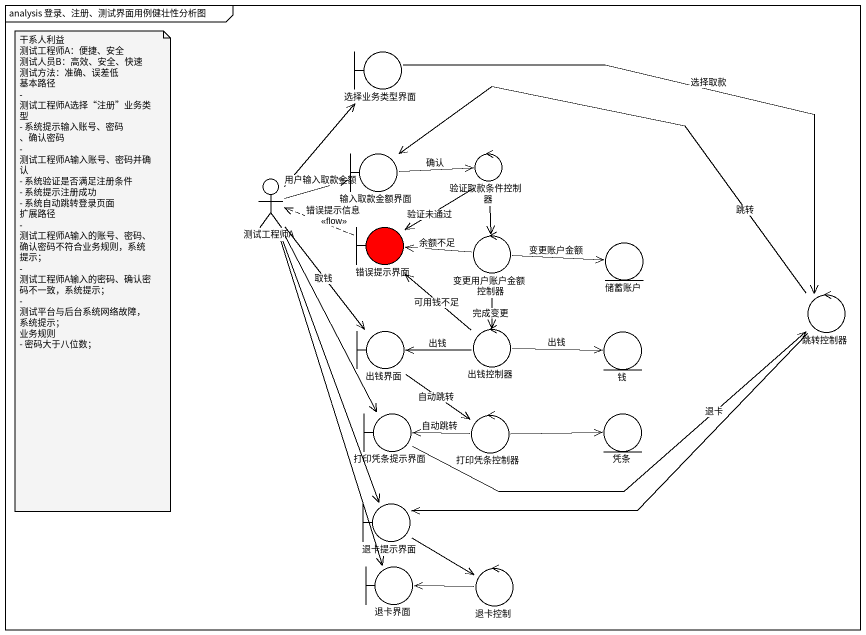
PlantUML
@startuml
mainframe analysis 登录、注册、测试界面用例健壮性分析图
boundary 选择业务类型界面
boundary 输入取款金额界面
control 验证取款条件控制器
actor 测试工程师A
boundary 错误提示界面 #FF0000
control 变更用户账户金额控制器
entity 储蓄账户
control 跳转控制器
boundary 出钱界面
control 出钱控制器
entity 钱
boundary 打印凭条提示界面
control 打印凭条控制器
entity 凭条
boundary 退卡提示界面
boundary 退卡界面
control 退卡控制
选择业务类型界面 -right-> 跳转控制器 : 选择取款
输入取款金额界面 -right-> 验证取款条件控制器 : 确认
验证取款条件控制器 --> 错误提示界面 : 验证未通过
验证取款条件控制器 --> 变更用户账户金额控制器
测试工程师A -up-> 选择业务类型界面
测试工程师A -right-> 输入取款金额界面 : 用户输入取款金额
测试工程师A --> 出钱界面 : 取钱
测试工程师A --> 打印凭条提示界面
测试工程师A --> 退卡提示界面
测试工程师A --> 退卡界面
错误提示界面 .left.> 测试工程师A : 错误提示信息\n<<flow>>
变更用户账户金额控制器 -left-> 错误提示界面 : 余额不足
变更用户账户金额控制器 -right-> 储蓄账户 : 变更账户金额
变更用户账户金额控制器 --> 出钱控制器 : 完成变更
跳转控制器 -left-> 输入取款金额界面 : 跳转
跳转控制器 -left-> 退卡提示界面
出钱界面 --> 打印凭条控制器 : 自动跳转
出钱控制器 -up-> 错误提示界面 : 可用钱不足
出钱控制器 -left-> 出钱界面 : 出钱
出钱控制器 -right-> 钱 : 出钱
打印凭条提示界面 -right-> 跳转控制器 : 退卡
打印凭条控制器 -left-> 打印凭条提示界面 : 自动跳转
打印凭条控制器 -right-> 凭条
退卡提示界面 --> 退卡控制
退卡控制 -left-> 退卡界面
note as N1
  干系人利益
  测试工程师A：便捷、安全
  测试人员B：高效、安全、快速
  测试方法：准确、误差低
  基本路径
  - 测试工程师A选择“注册”业务类型
  - 系统提示输入账号、密码 、确认密码
  - 测试工程师A输入账号、密码并确认
  - 系统验证是否满足注册条件
  - 系统提示注册成功
  - 系统自动跳转登录页面
  扩展路径
  - 测试工程师A输入的账号、密码、确认密码不符合业务规则，系统提示；
  - 测试工程师A输入的密码、确认密码不一致，系统提示；
  - 测试平台与后台系统网络故障，系统提示；
  业务规则
  - 密码大于八位数；
end note
@enduml
